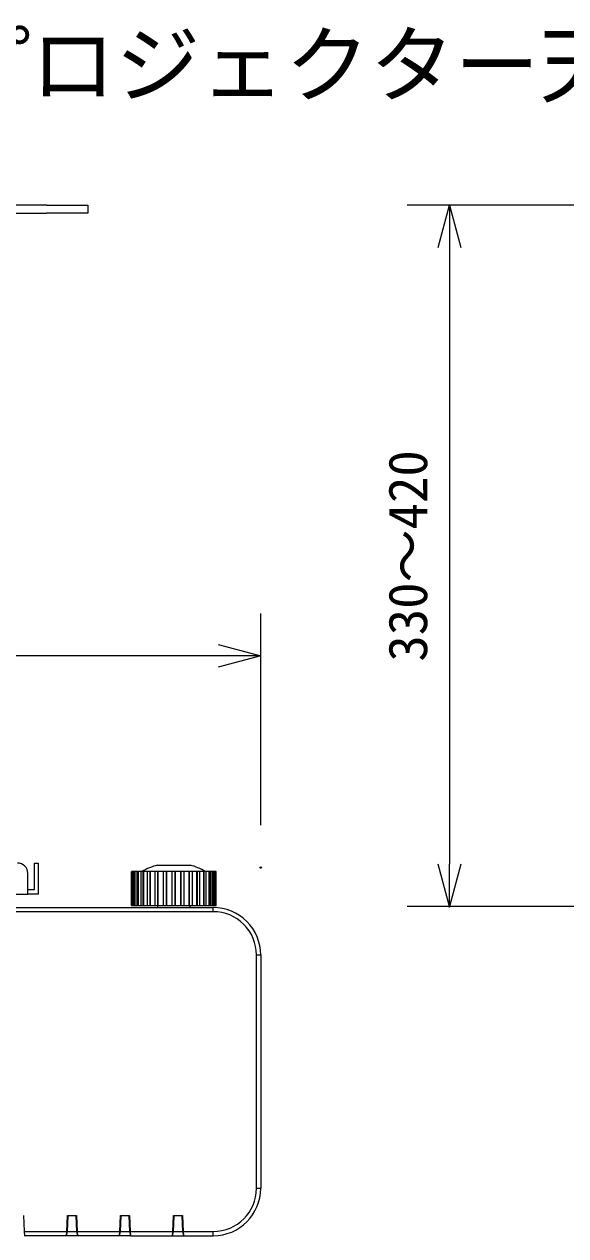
# Model space of a CAD drawing. Units: millimetres, scale not verified. Extents: x -63 to 62, y -57 to 57.
# Drawn here: x -11.9 to 13.7, y -0.5 to 56.7 of the extents above; entities that cross this region are included whole.
import ezdxf
from ezdxf.enums import TextEntityAlignment as Align

# ---------------------------------------------------------------- set-up
doc = ezdxf.new("R2010")
doc.units = ezdxf.units.MM
doc.header["$LTSCALE"] = 0.125
doc.header["$PDMODE"] = 32
doc.header["$PDSIZE"] = 0.0625
for name, color, linetype in [('0-0_0', 7, 'Continuous'), ('0-2_MOJI1', 7, 'Continuous'), ('0-4_DEFPOINTS', 7, 'Continuous'), ('0-6_SUNPO', 7, 'Continuous')]:
    doc.layers.add(name, color=color, linetype=linetype)
doc.layers.add('0-5_GAIKEI', color=7, linetype='Continuous', lineweight=18)
doc.layers.add('0-7_S1', color=1, linetype='Continuous', lineweight=18)
doc.styles.add('ＭＳ ゴシック', font='')
doc.styles.get('ＭＳ ゴシック').set_extended_font_data('MS Gothic')

# ---------------------------------------------------------------- blocks, each defined once
blk = doc.blocks.new('_OPEN30')
at = {"layer": '0-0_0'}
blk.add_line((0, 0), (-1, 0), dxfattribs=at)
blk.add_lwpolyline([(-1, 0.26795), (0, 0), (-1, -0.26795)], dxfattribs=at)
blk = doc.blocks.new('D8')
at = {"layer": '0-4_DEFPOINTS'}
for p in [(12.4953, 47.9506), (4.4953, 14.8382), (12.4953, 14.8382)]:
    blk.add_point(p, dxfattribs=at)
at = {"layer": '0-6_SUNPO'}
for p, q in [((10.4953, 47.9506), (2.4953, 47.9506)), ((4.4953, 45.9506), (4.4953, 16.8382)), ((10.4953, 14.8382), (2.4953, 14.8382))]:
    blk.add_line(p, q, dxfattribs=at)
at = {"layer": '0-6_SUNPO', "xscale": 2, "yscale": 2}
for p, rotation in [((4.4953, 47.9506), 90), ((4.4953, 14.8382), 270)]:
    blk.add_blockref('_OPEN30', p, dxfattribs=dict(at, rotation=rotation))
at = {"layer": '0-6_SUNPO', "style": 'ＭＳ ゴシック'}
blk.add_text('330～420', height=1.833, rotation=90, dxfattribs=at).set_placement((3.9953, 26.3944), align=Align.BOTTOM_LEFT)
blk = doc.blocks.new('D7')
at = {"layer": '0-4_DEFPOINTS'}
for p in [(-54.2084, 26.6726), (-54.2084, 16.6726), (-4.4084, 16.6726)]:
    blk.add_point(p, dxfattribs=at)
at = {"layer": '0-6_SUNPO'}
for p, q in [((-54.2084, 18.6726), (-54.2084, 28.6726)), ((-4.4084, 18.6726), (-4.4084, 28.6726)), ((-6.4084, 26.6726), (-52.2084, 26.6726))]:
    blk.add_line(p, q, dxfattribs=at)
at = {"layer": '0-6_SUNPO', "xscale": 2, "yscale": 2, "rotation": 180}
blk.add_blockref('_OPEN30', (-54.2084, 26.6726), dxfattribs=at)
at = {"layer": '0-6_SUNPO', "xscale": 2, "yscale": 2}
blk.add_blockref('_OPEN30', (-4.4084, 26.6726), dxfattribs=at)
at = {"layer": '0-6_SUNPO', "style": 'ＭＳ ゴシック'}
blk.add_text('498', height=1.833, dxfattribs=at).set_placement((-31.1834, 27.1726), align=Align.BOTTOM_LEFT)

msp = doc.modelspace()

# ---------------------------------------------------------------- linework, layer by layer
at = {"layer": '0-5_GAIKEI'}
for p, q in [((-6.8072, 16.7464), (-6.8217, 16.7464)), ((-6.8217, 15.1464), (-6.8217, 16.7464)), ((-6.779, 16.7464), (-6.8072, 16.7464)), ((-6.7491, 16.7464), (-6.779, 16.7464)), ((-6.706, 16.7464), (-6.7491, 16.7464)), ((-6.6769, 16.7464), (-6.7061, 16.7464)), ((-6.5925, 16.7464), (-6.6769, 16.7464)), ((-6.5228, 16.7464), (-6.5925, 16.7464)), ((-6.494, 16.7464), (-6.5228, 16.7464)), ((-6.3587, 16.7464), (-6.494, 16.7464)), ((-6.2654, 16.7464), (-6.3586, 16.7464)), ((-6.2381, 16.7464), (-6.2654, 16.7464)), ((-6.0579, 16.7464), (-6.2382, 16.7464)), ((-5.9451, 16.7464), (-6.0579, 16.7464)), ((-5.9206, 16.7464), (-5.9451, 16.7464)), ((-5.7033, 16.7464), (-5.9206, 16.7464)), ((-5.5759, 16.7464), (-5.7033, 16.7464)), ((-5.5947, 17.0464), (-4.0585, 17.0464)), ((-5.5553, 16.7464), (-5.5759, 16.7464)), ((-5.3149, 16.7464), (-5.5553, 16.7464)), ((-5.3104, 16.7464), (-5.315, 16.7464)), ((-5.174, 16.7464), (-5.3104, 16.7464)), ((-5.1581, 16.7464), (-5.174, 16.7464)), ((-4.9068, 16.7464), (-5.1581, 16.7464)), ((-4.8963, 16.7464), (-4.9068, 16.7464)), ((-4.7569, 16.7464), (-4.8963, 16.7464)), ((-4.7464, 16.7464), (-4.7569, 16.7464)), ((-4.4951, 16.7464), (-4.7464, 16.7464)), ((-4.4792, 16.7464), (-4.4951, 16.7464)), ((-4.3429, 16.7464), (-4.4792, 16.7464)), ((-4.3383, 16.7464), (-4.3429, 16.7464)), ((-4.098, 16.7464), (-4.3383, 16.7464)), ((-4.0774, 16.7464), (-4.098, 16.7464)), ((-3.95, 16.7464), (-4.0773, 16.7464)), ((-3.7326, 16.7464), (-3.95, 16.7464)), ((-3.7082, 16.7464), (-3.7326, 16.7464)), ((-3.5954, 16.7464), (-3.7082, 16.7464)), ((-3.5954, 16.7464), (-3.5954, 16.7464)), ((-3.4151, 16.7464), (-3.5954, 16.7464)), ((-3.3879, 16.7464), (-3.4151, 16.7464)), ((-3.2946, 16.7464), (-3.3879, 16.7464)), ((-3.2946, 16.7464), (-3.2946, 16.7464)), ((-3.1593, 16.7464), (-3.2946, 16.7464)), ((-3.1305, 16.7464), (-3.1593, 16.7464)), ((-3.0608, 16.7464), (-3.1305, 16.7464)), ((-2.9763, 16.7464), (-3.0608, 16.7464)), ((-2.9472, 16.7464), (-2.9763, 16.7464)), ((-2.9041, 16.7464), (-2.9472, 16.7464)), ((-2.8742, 16.7464), (-2.9041, 16.7464)), ((-2.8461, 16.7464), (-2.8742, 16.7464)), ((-2.8315, 16.7464), (-2.8461, 16.7464)), ((-2.8315, 15.1464), (-2.8315, 16.7464)), ((-48.2866, 15.0464), (-2.9666, 15.0464)), ((-6.8217, 15.1464), (-6.8072, 15.1464)), ((-6.8072, 15.1464), (-6.779, 15.1464)), ((-6.779, 15.1464), (-6.7491, 15.1464)), ((-6.7491, 15.1464), (-6.706, 15.1464)), ((-6.7061, 15.1464), (-6.6769, 15.1464)), ((-6.6769, 15.1464), (-6.5925, 15.1464)), ((-6.5925, 15.1464), (-6.5228, 15.1464)), ((-6.5228, 15.1464), (-6.494, 15.1464)), ((-6.494, 15.1464), (-6.3587, 15.1464)), ((-6.3586, 15.1464), (-6.2654, 15.1464)), ((-6.2654, 15.1464), (-6.2381, 15.1464)), ((-6.2381, 15.1464), (-6.0579, 15.1464)), ((-6.0579, 15.1464), (-5.9451, 15.1464)), ((-5.9451, 15.1464), (-5.9206, 15.1464)), ((-5.9206, 15.1464), (-5.7033, 15.1464)), ((-5.7033, 15.1464), (-5.5759, 15.1464)), ((-5.5947, 15.1464), (-5.5947, 15.0464)), ((-5.5759, 15.1464), (-5.5553, 15.1464)), ((-5.5553, 15.1464), (-5.3149, 15.1464)), ((-5.315, 15.1464), (-5.3104, 15.1464)), ((-5.3104, 15.1464), (-5.174, 15.1464)), ((-5.174, 15.1464), (-5.1581, 15.1464)), ((-5.1581, 15.1464), (-4.9068, 15.1464)), ((-4.9068, 15.1464), (-4.8963, 15.1464)), ((-4.8963, 15.1464), (-4.7569, 15.1464)), ((-4.7569, 15.1464), (-4.7464, 15.1464)), ((-4.7464, 15.1464), (-4.4951, 15.1464)), ((-4.4951, 15.1464), (-4.4792, 15.1464)), ((-4.4792, 15.1464), (-4.3429, 15.1464)), ((-4.3429, 15.1464), (-4.3383, 15.1464)), ((-4.3383, 15.1464), (-4.098, 15.1464)), ((-4.098, 15.1464), (-4.0774, 15.1464)), ((-4.0773, 15.1464), (-3.95, 15.1464)), ((-4.0585, 15.0464), (-4.0585, 15.1464)), ((-3.95, 15.1464), (-3.7326, 15.1464)), ((-3.7326, 15.1464), (-3.7082, 15.1464)), ((-3.7082, 15.1464), (-3.5954, 15.1464)), ((-3.5954, 15.1464), (-3.4151, 15.1464)), ((-3.4151, 15.1464), (-3.3879, 15.1464)), ((-3.3879, 15.1464), (-3.2946, 15.1464)), ((-3.2946, 15.1464), (-3.1593, 15.1464)), ((-3.1593, 15.1464), (-3.1305, 15.1464)), ((-3.1305, 15.1464), (-3.0608, 15.1464)), ((-3.0608, 15.1464), (-2.9763, 15.1464)), ((-2.9763, 15.1464), (-2.9472, 15.1464)), ((-2.9472, 15.1464), (-2.9041, 15.1464)), ((-2.9041, 15.1464), (-2.8742, 15.1464)), ((-2.8742, 15.1464), (-2.8461, 15.1464)), ((-2.8461, 15.1464), (-2.8315, 15.1464)), ((-0.7703, 13.2464), (-0.7733, 13.2464)), ((-0.7266, 12.8064), (-0.7266, 1.7864)), ((-9.387, -0.4536), (-9.8655, -0.4536)), ((-7.3838, -0.4036), (-7.3664, -0.4036)), ((-6.887, -0.4536), (-7.3655, -0.4536)), ((-6.8668, -0.4536), (-6.887, -0.4536)), ((-6.8668, -0.4536), (-2.9666, -0.4536))]:
    msp.add_line(p, q, dxfattribs=at)
at = {"layer": '0-5_GAIKEI', "color": 1}
for p, q in [((-6.8072, 15.1464), (-6.8072, 16.7464)), ((-6.779, 15.1464), (-6.779, 16.7464)), ((-6.7491, 15.1464), (-6.7491, 16.7464)), ((-6.706, 15.1464), (-6.706, 16.7464)), ((-6.6769, 15.1464), (-6.6769, 16.7464)), ((-6.5925, 15.1464), (-6.5925, 16.7464)), ((-6.5228, 15.1464), (-6.5228, 16.7464)), ((-6.494, 15.1464), (-6.494, 16.7464)), ((-6.3587, 15.1464), (-6.3587, 16.7464)), ((-6.2654, 15.1464), (-6.2654, 16.7464)), ((-6.2381, 15.1464), (-6.2381, 16.7464)), ((-6.0579, 15.1464), (-6.0579, 16.7464)), ((-5.9451, 15.1464), (-5.9451, 16.7464)), ((-5.9206, 15.1464), (-5.9206, 16.7464)), ((-5.7033, 15.1464), (-5.7033, 16.7464)), ((-5.5759, 15.1464), (-5.5759, 16.7464)), ((-5.5553, 15.1464), (-5.5553, 16.7464)), ((-5.3149, 15.1464), (-5.3149, 16.7464)), ((-5.3104, 15.1464), (-5.3104, 16.7464)), ((-5.174, 15.1464), (-5.174, 16.7464)), ((-5.1581, 15.1464), (-5.1581, 16.7464)), ((-4.9068, 15.1464), (-4.9068, 16.7464)), ((-4.8963, 15.1464), (-4.8963, 16.7464)), ((-4.7569, 15.1464), (-4.7569, 16.7464)), ((-4.7464, 15.1464), (-4.7464, 16.7464)), ((-4.4951, 15.1464), (-4.4951, 16.7464)), ((-4.4792, 15.1464), (-4.4792, 16.7464)), ((-4.3429, 15.1464), (-4.3429, 16.7464)), ((-4.3383, 15.1464), (-4.3383, 16.7464)), ((-4.098, 15.1464), (-4.098, 16.7464)), ((-4.0774, 15.1464), (-4.0774, 16.7464)), ((-3.95, 15.1464), (-3.95, 16.7464)), ((-3.7326, 15.1464), (-3.7326, 16.7464)), ((-3.7082, 15.1464), (-3.7082, 16.7464)), ((-3.5954, 15.1464), (-3.5954, 16.7464)), ((-3.4151, 15.1464), (-3.4151, 16.7464)), ((-3.3879, 15.1464), (-3.3879, 16.7464)), ((-3.2946, 15.1464), (-3.2946, 16.7464)), ((-3.1593, 15.1464), (-3.1593, 16.7464)), ((-3.1305, 15.1464), (-3.1305, 16.7464)), ((-3.0608, 15.1464), (-3.0608, 16.7464)), ((-2.9763, 15.1464), (-2.9763, 16.7464)), ((-2.9472, 15.1464), (-2.9472, 16.7464)), ((-2.9041, 15.1464), (-2.9041, 16.7464)), ((-2.8742, 15.1464), (-2.8742, 16.7464)), ((-2.8461, 15.1464), (-2.8461, 16.7464)), ((-2.9666, 14.8464), (-2.9666, 15.0464)), ((-2.9666, 14.8464), (-48.2866, 14.8464)), ((-0.9266, 12.8064), (-0.7266, 12.8064)), ((-0.9266, 1.7864), (-0.9266, 12.8064)), ((-0.9266, 1.7864), (-0.7266, 1.7864)), ((-9.8163, 0.4864), (-9.8551, -0.2536)), ((-9.8371, 0.4864), (-9.8163, 0.4864)), ((-9.8366, 0.4964), (-9.4166, 0.4964)), ((-9.4363, 0.4864), (-9.8163, 0.4864)), ((-9.3975, -0.2536), (-9.4363, 0.4864)), ((-9.4363, 0.4864), (-9.4161, 0.4864)), ((-7.3163, 0.4864), (-7.3551, -0.2536)), ((-7.3371, 0.4864), (-7.3163, 0.4864)), ((-7.3366, 0.4964), (-6.9166, 0.4964)), ((-6.9363, 0.4864), (-7.3163, 0.4864)), ((-6.8975, -0.2536), (-6.9363, 0.4864)), ((-6.9363, 0.4864), (-6.9161, 0.4864)), ((-4.8163, 0.4864), (-4.8551, -0.2536)), ((-4.8371, 0.4864), (-4.8163, 0.4864)), ((-4.8366, 0.4964), (-4.4166, 0.4964)), ((-4.4363, 0.4864), (-4.8163, 0.4864)), ((-4.4363, 0.4864), (-4.4366, 0.4964)), ((-4.4161, 0.4864), (-4.4363, 0.4864)), ((-4.3975, -0.2536), (-4.4363, 0.4864)), ((-11.8773, -0.2536), (-9.8759, -0.2536)), ((-9.8655, -0.4536), (-9.8708, -0.1549)), ((-9.8655, -0.4536), (-9.8551, -0.2536)), ((-9.8551, -0.2536), (-9.3975, -0.2536)), ((-9.3975, -0.2536), (-9.387, -0.4536)), ((-9.382, -0.1648), (-9.387, -0.4536)), ((-9.3747, -0.3036), (-9.3844, -0.3036)), ((-9.3773, -0.2536), (-7.3759, -0.2536)), ((-7.3655, -0.4536), (-7.3707, -0.1549)), ((-7.3656, -0.4536), (-7.3551, -0.2536)), ((-7.3551, -0.2536), (-6.8975, -0.2536)), ((-6.8975, -0.2536), (-6.887, -0.4536)), ((-6.882, -0.1648), (-6.887, -0.4536)), ((-6.8747, -0.3036), (-6.8844, -0.3036)), ((-6.8773, -0.2536), (-4.8759, -0.2536)), ((-4.8655, -0.4536), (-4.8708, -0.1549)), ((-4.8655, -0.4536), (-4.8551, -0.2536)), ((-4.8551, -0.2536), (-4.3975, -0.2536)), ((-4.3975, -0.2536), (-4.387, -0.4536)), ((-4.382, -0.1648), (-4.387, -0.4536)), ((-4.3861, -0.4036), (-4.3695, -0.4036)), ((-4.3773, -0.2536), (-2.9666, -0.2536)), ((-2.9666, -0.4536), (-2.9666, -0.2536))]:
    msp.add_line(p, q, dxfattribs=at)
for points in [[(-11.9166, 0.4964), (-11.8773, -0.2536), (-11.8668, -0.4536)], [(-9.8864, -0.4536), (-9.8759, -0.2536), (-9.8366, 0.4964)], [(-9.4166, 0.4964), (-9.3773, -0.2536), (-9.3668, -0.4536)], [(-7.3864, -0.4536), (-7.3759, -0.2536), (-7.3366, 0.4964)], [(-6.9166, 0.4964), (-6.8773, -0.2536), (-6.8668, -0.4536)], [(-4.8864, -0.4536), (-4.8759, -0.2536), (-4.8366, 0.4964)], [(-4.4166, 0.4964), (-4.3773, -0.2536), (-4.3668, -0.4536)]]:
    msp.add_lwpolyline(points, dxfattribs=at)
at = {"layer": '0-5_GAIKEI'}
for points in [[(-9.8655, -0.4536), (-9.8864, -0.4536), (-11.8668, -0.4536), (-11.887, -0.4536)], [(-7.3655, -0.4536), (-7.3864, -0.4536), (-9.3668, -0.4536), (-9.387, -0.4536)]]:
    msp.add_lwpolyline(points, dxfattribs=at)
for centre, radius, start, end in [((-4.8266, 14.1464), 3, 104.83512, 119.92645), ((-4.8266, 14.1464), 3, 60.0735, 75.16483), ((-2.9666, 12.8064), 2.24, 359.99996, 90), ((-2.3593, 14.7014), 0.25, 72.22949, 77.07368), ((-2.9666, 1.7864), 2.24, 269.99998, 359.99996), ((-1.0224, 1.1687), 0.2, 342.37704, 357.35395)]:
    msp.add_arc(centre, radius, start, end, dxfattribs=at)
at = {"layer": '0-5_GAIKEI', "color": 1}
for centre, start, end in [((-2.9666, 12.8064), 359.99996, 90), ((-2.9666, 1.7864), 269.99998, 359.99996)]:
    msp.add_arc(centre, 2.04, start, end, dxfattribs=at)
at = {"layer": '0-7_S1'}
for p, q in [((-10.8235, 48.2089), (-40.4298, 48.2089)), ((-10.8235, 48.2089), (-8.8757, 48.2089)), ((-40.4298, 47.8194), (-10.8235, 47.8194)), ((-11.71, 15.6809), (-11.71, 16.6548)), ((-11.4177, 17.1417), (-11.223, 17.1417)), ((-39.5632, 15.6809), (-11.71, 15.6809)), ((-11.4177, 15.8757), (-11.71, 15.8757)), ((-11.223, 15.6809), (-11.71, 15.6809))]:
    msp.add_line(p, q, dxfattribs=at)
for points in [[(-8.8757, 48.2089), (-8.8757, 47.8194), (-10.8235, 47.8194)], [(-11.4177, 17.1417), (-11.4177, 16.6548), (-11.4177, 15.8757)], [(-11.223, 17.1417), (-11.223, 16.6548), (-11.223, 15.6809)]]:
    msp.add_lwpolyline(points, dxfattribs=at)
msp.add_arc((-12.1969, 16.6548), 0.4869, 0, 89.99998, dxfattribs=at)

# ---------------------------------------------------------------- block references
at = {"layer": '0-6_SUNPO'}
for name in ['D8', 'D7']:
    msp.add_blockref(name, (3.6818, 0.2583), dxfattribs=at)

# ---------------------------------------------------------------- texts
at = {"layer": '0-2_MOJI1', "style": 'ＭＳ ゴシック'}
msp.add_text('ＤＬＰ方式プロジェクター天吊り金具付', height=2.933, dxfattribs=at).set_placement((-35.5829, 52.4937), align=Align.BOTTOM_LEFT)

doc.saveas('drawing.dxf')
